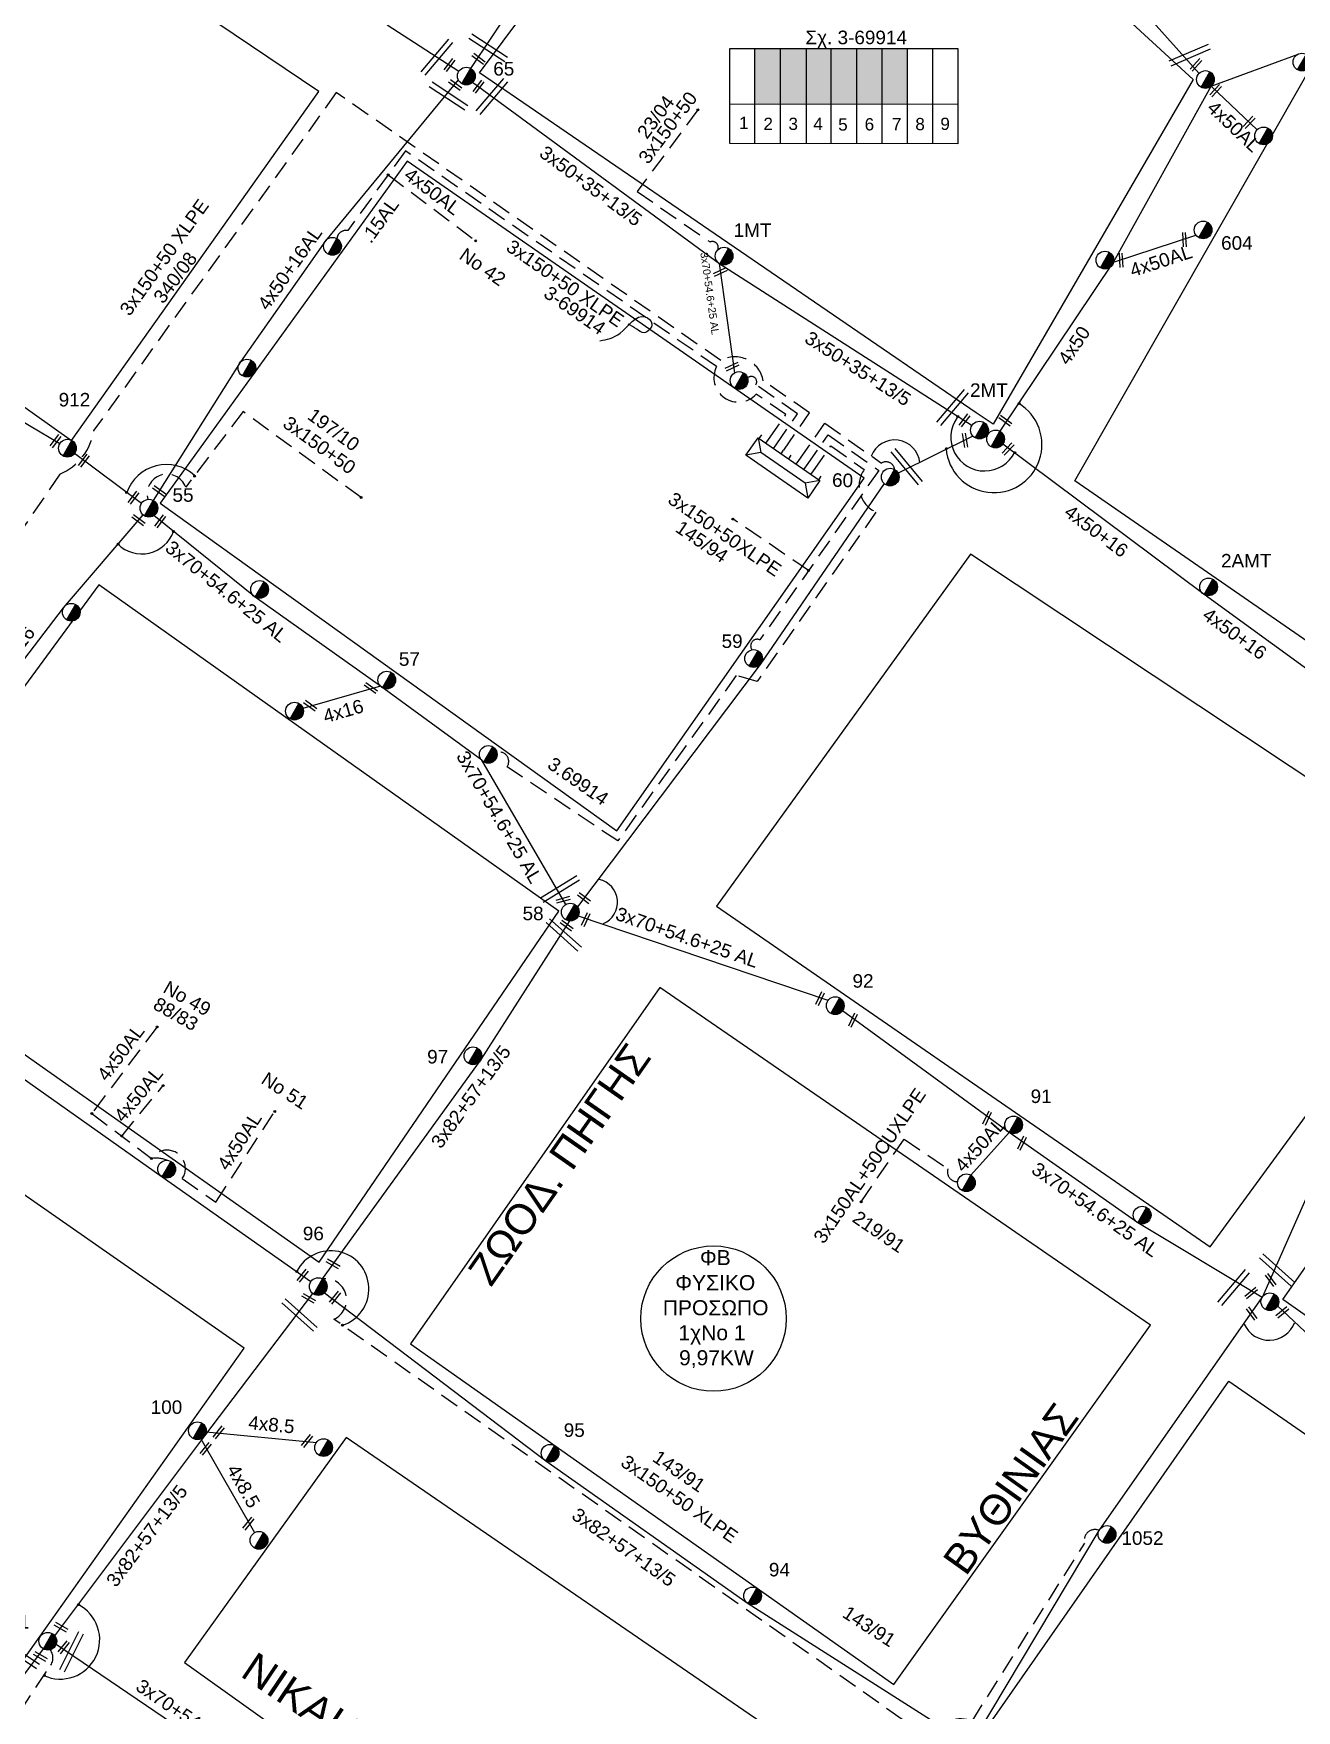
# Model space of a CAD drawing. Header units: millimetres. Extents: x 7477 to 9676, y 1828 to 2857.
# Drawn here: x 8327.7 to 8495.6, y 2005.9 to 2228.9 of the extents above; entities that cross this region are included whole.
import ezdxf
from ezdxf.enums import TextEntityAlignment as Align

# ---------------------------------------------------------------- set-up
doc = ezdxf.new("R2010")
doc.units = ezdxf.units.MM
doc.linetypes.add('DASHED', pattern=[19.05, 12.7, -6.35])
for name, color, linetype, lineweight in [('.15AL', 7, 'Continuous', 30), ('3x150+50', 7, 'Continuous', 30), ('3x150+50 XLPE', 7, 'SYN_LINE', 30), ('3x150+70', 7, 'Continuous', 30), ('3x150AL+50CUXLPE', 7, 'Continuous', 30), ('3x50+35+13_5', 7, 'Continuous', 30), ('3x70+54.6+25 AL', 7, 'SYN_LINE', 30), ('3x82+57+13_5', 7, 'Continuous', 30), ('4x16', 7, 'Continuous', 30), ('4x50', 7, 'Continuous', 30), ('4x50+16', 7, 'Continuous', 30), ('4x50+16AL', 7, 'Continuous', 30), ('4x50AL', 7, 'Continuous', 30), ('4x8.5', 7, 'Continuous', 30), ('text διευθύνσεων', 250, 'Continuous', 30), ('Υπόβαθρο ΔΕΗ', 7, 'Continuous', 30)]:
    doc.layers.add(name, color=color, linetype=linetype, lineweight=lineweight)
for name, color, linetype in [('Pillar OTE', 7, 'Continuous'), ('TEXT ΚΑΛΩΔΙΩΝ', 7, 'Continuous'), ('Άγνωστα', 7, 'Continuous'), ('Καλώδια ΧΤ   3x150+50CU', 7, 'DASHED'), ('Καλώδια ΧΤ   3x150AL+50CU', 7, 'DASHED'), ('Μηχανική τομή', 7, 'Continuous'), ('Στύλος ΦΜ', 7, 'Continuous'), ('Στύλος ΦΜ @ 1', 7, 'Continuous'), ('Συνδέσεις', 7, 'Continuous'), ('Τομή', 7, 'Continuous'), ('Υποσταθμός πόλεως', 7, 'Continuous')]:
    doc.layers.add(name, color=color, linetype=linetype)
doc.styles.add('arial', font='ARIAL.TTF')
doc.styles.get("Standard").update_dxf_attribs({"font": 'ARIAL.TTF'})
doc.linetypes.add('SYN_LINE', pattern='A,0.5,-0.0001,["/\\/\\/\\/",Standard,S=0.1,R=0,X=0,Y=-0.05],-0.25', length=0.7501)

# ---------------------------------------------------------------- blocks, each defined once
blk = doc.blocks.new('ΥΠΑΡΧΩΝ ΤΣΙΜΕΝΤΕΝΙΟΣ ΣΤΥΛΟΣ')
at = {"layer": 'Στύλος ΦΜ'}
blk.add_hatch(color=7, dxfattribs=at).paths.add_polyline_path([(-1.29, -2.28, 0.574793), (2.62, 0, 0.268822), (1.3, 2.27)])
at = {"layer": 'Στύλος ΦΜ', "color": 7}
blk.add_line((-1.29, -2.28), (1.3, 2.27), dxfattribs=at)
blk.add_circle((0, 0), 2.62, dxfattribs=at)
at = {"layer": 'Στύλος ΦΜ', "flags": 4}
for tag, p in [('ΑΡΙΘΜΟΣ', (-4.68, 8.05)), ('ΤΥΠΟΣ', (-4.91, 3.03))]:
    blk.add_attdef(tag, p, '', height=4, dxfattribs=at)
blk = doc.blocks.new('ΜΗΧΑΝΙΚΗ ΤΟΜΗ')
at = {"layer": 'Μηχανική τομή', "ltscale": 40}
for p, q in [((-1.89, 0.78), (5.69, 0.78)), ((-1.89, -0.77), (5.69, -0.77))]:
    blk.add_line(p, q, dxfattribs=at)
blk = doc.blocks.new('ΥΠΟΣΤΑΘΜΟΣ ΠΟΛΕΩΣ 9 ΑΝΑΧΩΡΗΣΕΩΝ')
at = {"layer": 'Υποσταθμός πόλεως', "ltscale": 40}
for p, q in [((-9.63, -2.82), (-9.63, -4)), ((-7.12, -2.82), (-7.12, -4)), ((-4.84, -2.82), (-4.84, -4)), ((-2.36, -2.82), (-2.36, -4)), ((0.09, -2.82), (0.09, -4)), ((2.55, -2.82), (2.55, -4)), ((5.02, -2.82), (5.02, -4)), ((7.48, -2.82), (7.48, -4)), ((9.61, -2.82), (9.61, -4))]:
    blk.add_line(p, q, dxfattribs=at)
blk.add_lwpolyline([(-10.02, 2.82), (10.02, 2.82), (10.02, -2.82), (-10.02, -2.82)], close=True, dxfattribs=at)
for points in [[(-7.21, 0), (-10.02, 2.82)], [(-10.02, -2.82), (-7.21, 0)], [(-7.21, 0), (7.21, 0)], [(7.21, 0), (10.02, 2.82)], [(10.02, -2.82), (7.21, 0)]]:
    blk.add_lwpolyline(points, dxfattribs=at)
at = {"layer": 'Υποσταθμός πόλεως', "linetype": 'SYN_LINE', "ltscale": 40, "flags": 1}
for tag, p in [('ΜΕΤΑΣΧΗΜΑΤΙΣΜΟΣ', (10.79, 1.71)), ('ΙΣΧΥΣ', (10.77, -1.08)), ('ΑΡΙΘΜΟΣ', (10.89, -3.8))]:
    blk.add_attdef(tag, p, '', height=1.8, dxfattribs=at)
blk = doc.blocks.new('ΤΟΜΗ')
at = {"layer": 'Τομή', "ltscale": 40}
for p, q in [((-5.68, 0), (17.06, 0)), ((-5.68, -2.77), (17.06, -2.77))]:
    blk.add_line(p, q, dxfattribs=at)
blk = doc.blocks.new('_ΣΥΝΔΕΣΗ')
at = {"layer": 'Συνδέσεις', "linetype": 'SYN_LINE', "ltscale": 40}
blk.add_hatch(color=256, dxfattribs=at).paths.add_polyline_path([(0.5, -0.01, 1), (-0.5, -0.01, 1)])
at = {"layer": 'Συνδέσεις'}
blk.add_circle((0, -0.01), 0.5, dxfattribs=at)

msp = doc.modelspace()

# ---------------------------------------------------------------- hatches: boundary and pattern name
at = {"layer": 'Καλώδια ΧΤ   3x150AL+50CU', "linetype": 'DASHED', "lineweight": -3, "ltscale": 0.2}
h = msp.add_hatch(color=6, dxfattribs=at)
h.dxf.hatch_style = 1
h.paths.add_polyline_path([(8427, 2226.94), (8423.56, 2226.94), (8423.56, 2219.58), (8427, 2219.57)])
h = msp.add_hatch(color=2, dxfattribs=at)
h.dxf.hatch_style = 1
h.paths.add_polyline_path([(8427, 2219.57), (8430.43, 2219.57), (8430.44, 2226.94), (8427, 2226.94)])
h = msp.add_hatch(color=30, dxfattribs=at)
h.dxf.hatch_style = 1
h.paths.add_polyline_path([(8433.73, 2226.94), (8430.44, 2226.94), (8430.43, 2219.57), (8433.73, 2219.57)])
h = msp.add_hatch(color=62, dxfattribs=at)
h.dxf.hatch_style = 1
h.paths.add_polyline_path([(8437.03, 2226.93), (8433.73, 2226.93), (8433.73, 2219.57), (8437.03, 2219.56)])
h = msp.add_hatch(color=5, dxfattribs=at)
h.dxf.hatch_style = 1
h.paths.add_polyline_path([(8440.42, 2226.93), (8437.12, 2226.93), (8437.12, 2219.56), (8440.42, 2219.56)])
h = msp.add_hatch(color=173, dxfattribs=at)
h.dxf.hatch_style = 1
h.paths.add_polyline_path([(8443.75, 2226.93), (8440.46, 2226.93), (8440.46, 2219.56), (8443.75, 2219.56)])

# ---------------------------------------------------------------- linework, layer by layer
at = {"layer": '.15AL', "color": 30, "linetype": 'DASHED', "lineweight": -3, "ltscale": 0.2}
msp.add_lwpolyline([(8374.81, 2210.13), (8369.46, 2202.73, 0.426277), (8367.99, 2201.64)], format="xyb", dxfattribs=at)
at = {"lineweight": -3, "ltscale": 0.2}
msp.add_circle((8418.08, 2057.98), 9.67, dxfattribs=at)
at = {"layer": '3x150+50', "color": 133, "linetype": 'DASHED', "lineweight": -3, "ltscale": 0.2}
for points in [[(8416.01, 2218.78), (8407.91, 2207.92), (8417.62, 2201.2, -0.6673), (8418.65, 2200.16, -39.181827)], [(8247.7, 2017.3), (8269.04, 2021.44), (8276.47, 2016.21), (8287.51, 2029.45), (8323.76, 2002.56), (8329.95, 2011.88, 0.400403), (8329.53, 2014.27)]]:
    msp.add_lwpolyline(points, format="xyb", dxfattribs=at)
at = {"layer": '3x150+50', "color": 30, "linetype": 'DASHED', "lineweight": -3, "ltscale": 0.2}
msp.add_lwpolyline([(8371.21, 2167.2), (8355.54, 2178.63), (8347.89, 2168.6, 0.956601), (8342.86, 2166.96, -241.659208)], format="xyb", dxfattribs=at)
at = {"layer": '3x150+50 XLPE', "color": 173, "linetype": 'DASHED', "lineweight": -3, "ltscale": 0.2}
msp.add_lwpolyline([(8427.41, 2173.52), (8430.84, 2178.47), (8424.7, 2182.74, 0.512945), (8419.05, 2185.44), (8367.92, 2221.07), (8335.7, 2176.17, -0.261598), (8331.15, 2170.32), (8326.78, 2163.87), (8291.53, 2115.4), (8274.36, 2127.42, -0.641737), (8271.46, 2128.6)], format="xyb", dxfattribs=at)
at = {"layer": '3x150+50 XLPE', "color": 30, "linetype": 'DASHED', "lineweight": -3, "ltscale": 0.2}
msp.add_lwpolyline([(8425.38, 2174.92), (8427.68, 2178.23), (8423.76, 2180.95, -0.871092), (8418.48, 2184.62), (8377.11, 2213.32), (8374.81, 2210.13)], format="xyb", dxfattribs=at)
at = {"layer": '3x150+50 XLPE', "color": 6, "linetype": 'DASHED', "lineweight": -3, "ltscale": 0.2}
for points in [[(8426.39, 2174.22), (8429.26, 2178.35), (8423.7, 2182.21, 0.903771), (8422.61, 2183.11)], [(8429.73, 1958.34), (8420.09, 1965.1), (8446.29, 2002.48), (8367.59, 2057.9, 0.868305), (8366.1, 2063.27)]]:
    msp.add_lwpolyline(points, format="xyb", dxfattribs=at)
at = {"layer": '3x150+50 XLPE', "color": 5, "linetype": 'DASHED', "lineweight": -3, "ltscale": 0.2}
msp.add_lwpolyline([(8430.44, 2171.41), (8433.31, 2175.55), (8440.06, 2170.82), (8424.24, 2148.27, 0.774659), (8423.19, 2146.95)], format="xyb", dxfattribs=at)
at = {"layer": '3x150+50 XLPE', "color": 2, "linetype": 'DASHED', "lineweight": -3, "ltscale": 0.2}
msp.add_lwpolyline([(8429.42, 2172.12), (8432.87, 2177.08), (8440.41, 2171.79, -0.534072), (8442.16, 2170.95)], format="xyb", dxfattribs=at)
at = {"layer": '3x150+50 XLPE', "color": 62, "linetype": 'DASHED', "lineweight": -3, "ltscale": 0.2}
msp.add_lwpolyline([(8431.38, 2170.76), (8433.68, 2174.07), (8438.13, 2170.95, 0.470207), (8439.68, 2165.27), (8423.88, 2142.74), (8421.09, 2143.53), (8405.35, 2121.52), (8390.63, 2131.39, 0.688187), (8389.28, 2133.32, -1.272646)], format="xyb", dxfattribs=at)
at = {"layer": '3x150+50 XLPE', "color": 5, "linetype": 'DASHED', "lineweight": -3, "ltscale": 0.2}
msp.add_lwpolyline([(8430.72, 2157.5), (8420.66, 2164.35)], dxfattribs=at)
at = {"layer": '3x150+70', "color": 2, "linetype": 'DASHED', "lineweight": -3, "ltscale": 0.2}
msp.add_lwpolyline([(8430.45, 1959.37), (8421.63, 1965.55), (8447.64, 2002.65, -0.393556), (8452.46, 2004.45), (8467.45, 2028.12, -0.645572), (8469.34, 2029.8)], format="xyb", dxfattribs=at)
at = {"layer": '3x150AL+50CUXLPE', "color": 5, "linetype": 'DASHED', "lineweight": -3, "ltscale": 0.2}
msp.add_lwpolyline([(8437.71, 2073.51), (8443.42, 2081.87), (8449.24, 2077.89, 0.519711), (8450.54, 2076.2, -51.05118)], format="xyb", dxfattribs=at)
at = {"layer": '3x50+35+13_5', "color": 5, "linetype": 'Continuous', "lineweight": -3, "ltscale": 0.2}
msp.add_lwpolyline([(8374.67, 2230.07), (8384.22, 2223.91)], dxfattribs=at)
at = {"layer": '3x50+35+13_5', "color": 6, "linetype": 'Continuous', "lineweight": -3, "ltscale": 0.2}
msp.add_lwpolyline([(8386.05, 2222.44), (8418.9, 2198.3), (8452.45, 2176.8)], dxfattribs=at)
at = {"layer": '3x70+54.6+25 AL', "color": 6, "linetype": 'SYN_LINE', "lineweight": -3, "ltscale": 15}
msp.add_lwpolyline([(8418.85, 2198.33), (8420.88, 2183.78)], dxfattribs=at)
at = {"layer": '3x70+54.6+25 AL', "color": 30, "linetype": 'SYN_LINE', "lineweight": -3, "ltscale": 10}
msp.add_lwpolyline([(8342, 2166.41), (8333.11, 2173.07)], dxfattribs=at)
at = {"layer": '3x70+54.6+25 AL', "color": 62, "linetype": 'SYN_LINE', "lineweight": -3, "ltscale": 15}
msp.add_lwpolyline([(8398.45, 2113.09), (8387.27, 2132.25), (8373.78, 2142.12), (8357.14, 2153.95), (8343.64, 2164.8)], dxfattribs=at)
at = {"layer": '3x70+54.6+25 AL', "color": 5, "linetype": 'SYN_LINE', "lineweight": -3, "ltscale": 15}
for points in [[(8433.31, 2100.31), (8400.11, 2111.52)], [(8491.01, 2060.78), (8474.49, 2070.74), (8457.38, 2082.73), (8435.21, 2098.92)]]:
    msp.add_lwpolyline(points, dxfattribs=at)
at = {"layer": '3x70+54.6+25 AL', "color": 2, "linetype": 'SYN_LINE', "lineweight": -3, "ltscale": 15}
msp.add_lwpolyline([(8493.09, 2059.68), (8501.04, 2052.21), (8509.19, 2046.38), (8524.03, 2035.88), (8539.41, 2024.99), (8554.27, 2016.03)], dxfattribs=at)
at = {"layer": '3x70+54.6+25 AL', "color": 1, "linetype": 'SYN_LINE', "lineweight": -3, "ltscale": 15}
msp.add_lwpolyline([(8330.67, 2014.68), (8355.8, 1997.6), (8371.46, 1985.6), (8389.72, 1972.97), (8416.19, 1953.17)], dxfattribs=at)
at = {"layer": '3x82+57+13_5', "color": 6, "linetype": 'Continuous', "lineweight": -3, "ltscale": 0.2}
msp.add_lwpolyline([(8366.1, 2063.27), (8387.16, 2092.47), (8398.95, 2110.89)], dxfattribs=at)
at = {"layer": '3x82+57+13_5', "color": 133, "linetype": 'Continuous', "lineweight": -3, "ltscale": 0.2}
msp.add_lwpolyline([(8330.51, 2015.77), (8350.42, 2042.41), (8364.81, 2061.31)], dxfattribs=at)
at = {"layer": '3x82+57+13_5', "color": 27, "linetype": 'Continuous', "lineweight": -3, "ltscale": 0.2}
msp.add_lwpolyline([(8366.33, 2061.4), (8395.76, 2039.06), (8422.69, 2020.07), (8451.33, 2001.87)], dxfattribs=at)
at = {"layer": '3x82+57+13_5', "color": 151, "linetype": 'Continuous', "lineweight": -3, "ltscale": 0.2}
msp.add_lwpolyline([(8324.04, 2007.42), (8328.98, 2014.05)], dxfattribs=at)
at = {"layer": '4x16', "color": 62, "linetype": 'Continuous', "lineweight": -3, "ltscale": 0.2}
msp.add_lwpolyline([(8373.78, 2142.12), (8363.49, 2139.12)], dxfattribs=at)
at = {"layer": '4x50', "color": 2, "linetype": 'Continuous', "lineweight": -3, "ltscale": 0.2}
msp.add_lwpolyline([(8456.17, 2176.02), (8471.27, 2198.53), (8484.24, 2221.91), (8495.82, 2226.2)], dxfattribs=at)
at = {"layer": '4x50+16', "color": 6, "lineweight": -3, "ltscale": 0.2}
msp.add_lwpolyline([(8510.09, 2134.85), (8483.32, 2154.29), (8456.53, 2174.29)], dxfattribs=at)
at = {"layer": '4x50+16', "color": 62, "linetype": 'Continuous', "lineweight": -3, "ltscale": 0.2}
msp.add_lwpolyline([(8281.44, 2108.68), (8313.36, 2128.58), (8331.65, 2152.52), (8342.24, 2164.9)], dxfattribs=at)
at = {"layer": '4x50+16', "color": 6, "linetype": 'Continuous', "lineweight": -3, "ltscale": 0.2}
msp.add_lwpolyline([(8281.32, 2107.15), (8321.38, 2093.38), (8344.78, 2076.83), (8364.55, 2062.93)], dxfattribs=at)
at = {"layer": '4x50+16AL', "color": 62, "linetype": 'Continuous', "lineweight": -3, "ltscale": 0.2}
for points in [[(8385.8, 2224.29), (8402.55, 2249.33), (8423.98, 2275.06)], [(8482.65, 2223.63), (8471.55, 2236.03), (8453.38, 2252.86), (8425.65, 2275.22)]]:
    msp.add_lwpolyline(points, dxfattribs=at)
at = {"layer": '4x50+16AL', "color": 30, "linetype": 'Continuous', "lineweight": -3, "ltscale": 0.2}
for points in [[(8384.14, 2222.78), (8366.48, 2201.35), (8355.18, 2185.24), (8343.57, 2166.83)], [(8331.15, 2174.37), (8315, 2183.92), (8297.53, 2196.7), (8281.23, 2207.87), (8268.87, 2218.48)]]:
    msp.add_lwpolyline(points, dxfattribs=at)
at = {"layer": '4x50+16AL', "color": 151, "lineweight": -3, "ltscale": 0.2}
msp.add_lwpolyline([(8506.53, 2095.88), (8491.01, 2060.78)], dxfattribs=at)
at = {"layer": '4x50+16AL', "color": 2, "linetype": 'Continuous', "lineweight": -3, "ltscale": 0.2}
msp.add_lwpolyline([(8452.91, 2002.26), (8469.34, 2029.8), (8491.01, 2060.78)], dxfattribs=at)
at = {"layer": '4x50AL', "color": 2, "linetype": 'Continuous', "lineweight": -3, "ltscale": 0.2}
for points in [[(8484.24, 2221.91), (8490.36, 2216.12)], [(8471.27, 2198.53), (8482.23, 2202.09)], [(8452.57, 2175.37), (8442.63, 2170.45)]]:
    msp.add_lwpolyline(points, dxfattribs=at)
at = {"layer": '4x50AL', "color": 30, "linetype": 'DASHED', "lineweight": -3, "ltscale": 0.2}
msp.add_lwpolyline([(8374.81, 2210.13), (8386.44, 2201.36)], dxfattribs=at)
at = {"layer": '4x50AL', "color": 5, "linetype": 'Continuous', "lineweight": -3, "ltscale": 0.2}
for points in [[(8440.75, 2169.08), (8424.27, 2144.98), (8399.99, 2112.75)], [(8452.29, 2077.07), (8457.38, 2082.73)]]:
    msp.add_lwpolyline(points, dxfattribs=at)
at = {"layer": '4x50AL', "color": 6, "linetype": 'DASHED', "lineweight": -3, "ltscale": 0.2}
for points in [[(8344.08, 2096.78), (8335.41, 2085.26)], [(8339.38, 2082.27), (8344.89, 2088.98)]]:
    msp.add_lwpolyline(points, dxfattribs=at)
for points in [[(8335.41, 2085.26), (8343.36, 2079.28, -0.130505), (8345.51, 2079.02, 148.950167)], [(8343.36, 2079.28, -1.007019), (8347.44, 2076.6), (8351.91, 2073.49), (8359.73, 2085.53)]]:
    msp.add_lwpolyline(points, format="xyb", dxfattribs=at)
at = {"layer": '4x8.5', "color": 133, "linetype": 'Continuous', "lineweight": -3, "ltscale": 0.2}
for points in [[(8349.92, 2041.99), (8357.05, 2029.51)], [(8350.62, 2042.92), (8365.27, 2041.5)]]:
    msp.add_lwpolyline(points, dxfattribs=at)
at = {"layer": 'Pillar OTE', "lineweight": -3, "ltscale": 40}
for points in [[(8420.23, 2214.3), (8420.23, 2226.94), (8450.56, 2226.94), (8450.56, 2214.27), (8420.23, 2214.3)], [(8423.55, 2214.3), (8423.56, 2226.94)], [(8426.99, 2214.29), (8427, 2226.94)], [(8430.43, 2214.29), (8430.44, 2226.94)], [(8433.73, 2214.29), (8433.73, 2226.94)], [(8437.12, 2214.28), (8437.12, 2226.94)], [(8440.51, 2214.28), (8440.52, 2226.94)], [(8443.85, 2214.28), (8443.85, 2226.94)], [(8447.24, 2214.27), (8447.24, 2226.94)], [(8420.23, 2219.58), (8450.56, 2219.55)]]:
    msp.add_lwpolyline(points, dxfattribs=at)
at = {"layer": 'Άγνωστα', "linetype": 'Continuous', "ltscale": 0.2}
for centre, radius, start, end in [((8491.95, 2058.7), 3.6, 203.5477, 339.4362), ((8331.22, 2015.27), 5.24, 245.1354, 63.2475)]:
    msp.add_arc(centre, radius, start, end, dxfattribs=at)
at = {"layer": 'Καλώδια ΧΤ   3x150+50CU', "color": 7, "linetype": 'Continuous', "ltscale": 0.2}
for centre, radius, start, end in [((8455.36, 2174.24), 6.39, 184.9323, 58.893), ((8454.12, 2175.23), 4.49, 144.2369, 333.6985), ((8442.17, 2171.5), 3.36, 5.6482, 158.8295), ((8402.23, 2113.37), 3.09, 292.9234, 77.6922)]:
    msp.add_arc(centre, radius, start, end, dxfattribs=at)
at = {"layer": 'Υπόβαθρο ΔΕΗ', "lineweight": -3}
for points in [[(8528.46, 2278.67), (8575.76, 2204.57), (8498.95, 2146.71), (8466.13, 2169.43)], [(8452.98, 2178.48), (8386.96, 2223.7), (8424.85, 2274.48), (8451.07, 2251.13), (8481.87, 2222.82), (8455.26, 2176.97)], [(8365.59, 2221.21), (8302.23, 2263.9), (8269.65, 2219.66), (8332.73, 2174.78)], [(8377.35, 2211.94), (8344.48, 2166.44), (8405.21, 2122.89), (8438.11, 2169.78)], [(8452.26, 2159.67), (8418.48, 2112.83), (8484.13, 2067.54), (8519.05, 2115.28)], [(8397.5, 2112.17), (8336.35, 2155.59), (8302.74, 2109.85), (8365.63, 2065.51)], [(8527, 2107.97), (8587.25, 2065.4), (8554.87, 2017.52), (8493.8, 2060.53)], [(8410.94, 2102.02), (8377.8, 2054.65), (8442.05, 2009.33), (8476.18, 2057.13)], [(8355.68, 2054.06), (8296.76, 2095.13), (8274.01, 2064.78), (8281.06, 2038.39), (8323.28, 2008.27)], [(8486.6, 2049.65), (8547.82, 2007.31), (8515.68, 1959.26), (8453.54, 2002.28)], [(8369.23, 2042.16), (8347.73, 2012.25), (8411.04, 1967.07), (8433.27, 1998.18)]]:
    msp.add_lwpolyline(points, close=True, dxfattribs=at)
for centre, radius, start, end in [((8345.33, 2165.97), 5.62, 48.102, 160.1501), ((8342.04, 2164.18), 4.47, 225.4125, 340.6244), ((8367.17, 2061.93), 5.08, 287.9682, 152.6275)]:
    msp.add_arc(centre, radius, start, end, dxfattribs=at)
msp.add_spline([(8402.94, 2188.05), (8405.66, 2189.05), (8408.98, 2191.23), (8409.88, 2190.33), (8408.84, 2189.12), (8407.86, 2189.6), (8406.72, 2190.27)], degree=3, dxfattribs=at)

# ---------------------------------------------------------------- block references
at = {"layer": 'Μηχανική τομή', "lineweight": -3, "zscale": 0.4999999999999997}
for p, xscale, yscale, rotation in [((8386.45, 2225.86), 0.2499999999999462, 0.2499999999999462, 323.7614344373355), ((8382.7, 2224.35), 0.2499999999999462, 0.2499999999999462, 52.58194111079705), ((8482.55, 2225.11), 0.2499999999999463, 0.2499999999999463, 226.8772643939631), ((8383.35, 2222.38), 0.2499999999999462, 0.2499999999999462, 323.7614344373355), ((8386.56, 2221.48), 0.2499999999999462, 0.2499999999999462, 52.58194111079705), ((8485.17, 2221.68), 0.2499999999999463, 0.2499999999999463, 226.8772643939631), ((8489.62, 2217.47), 0.2499999999999463, 0.2499999999999463, 226.8772643939631), ((8480.64, 2201.98), 0.2499999999999463, 0.2499999999999463, 272.8097389584895), ((8472.22, 2199.24), 0.2499999999999463, 0.2499999999999463, 272.8097389584895), ((8419.38, 2197.4), 0.2499999999999462, 0.2499999999999462, 204.8989323718468), ((8420.95, 2184.78), 0.2499999999999462, 0.2499999999999462, 204.8989323718468), ((8451.17, 2177.08), 0.2499999999999462, 0.2499999999999462, 52.58194111079705), ((8457.26, 2177.12), 0.2499999999999462, 0.2499999999999462, 142.7980896887082), ((8330.31, 2174.33), 0.2499999999999462, 0.2499999999999462, 52.58194111079705), ((8451.63, 2174.34), 0.2499999999999462, 0.2499999999999462, 99.53381542819218), ((8334.07, 2171.74), 0.2499999999999462, 0.2499999999999462, 52.58194111079705), ((8457.57, 2174.02), 0.2499999999999463, 0.2499999999999463, 226.4048694792474), ((8343.98, 2168.38), 0.2499999999999462, 0.2499999999999462, 323.7614344373355), ((8340.67, 2166.8), 0.2499999999999462, 0.2499999999999462, 52.58194111079705), ((8341.23, 2164.5), 0.2499999999999462, 0.2499999999999462, 323.7614344373355), ((8344.25, 2163.67), 0.2499999999999462, 0.2499999999999462, 52.58194111079705), ((8372.12, 2142.17), 0.2499999999999462, 0.2499999999999462, 323.7614344373355), ((8364.07, 2139.82), 0.2499999999999462, 0.2499999999999462, 323.7614344373355), ((8397.66, 2113.6), 0.2499999999999463, 0.2499999999999463, 15.70065032114794), ((8400.47, 2114.22), 0.2499999999999463, 0.2499999999999463, 323.7614344373355), ((8398.17, 2110.56), 0.2499999999999462, 0.2499999999999462, 323.7614344373355), ((8400.9, 2110.66), 0.2499999999999463, 0.2499999999999463, 64.29210344627222), ((8432.06, 2100.14), 0.2499999999999463, 0.2499999999999463, 64.29210344627222), ((8436.43, 2097.27), 0.2499999999999463, 0.2499999999999463, 64.29210344627222), ((8454.27, 2084.24), 0.2499999999999463, 0.2499999999999463, 64.29210344627222), ((8458.9, 2080.92), 0.2499999999999463, 0.2499999999999463, 64.29210344627222), ((8367.91, 2065), 0.2499999999999463, 0.2499999999999463, 150.3757733717276), ((8363.16, 2063.32), 0.2499999999999463, 0.2499999999999463, 51.16063864114478), ((8491.86, 2063.5), 0.2499999999999463, 0.2499999999999463, 306.5291511329856), ((8364.68, 2060.42), 0.2499999999999463, 0.2499999999999463, 150.3757733717276), ((8367.48, 2060.41), 0.2499999999999463, 0.2499999999999463, 51.16063864114478), ((8489.93, 2061.66), 0.2499999999999463, 0.2499999999999463, 219.2036028953198), ((8489.32, 2059.04), 0.2499999999999463, 0.2499999999999463, 306.5291511329856), ((8494.08, 2059.09), 0.2499999999999463, 0.2499999999999463, 219.2036028953198), ((8352.01, 2042.47), 0.2499999999999463, 0.2499999999999463, 51.16063864114478), ((8350.28, 2040.29), 0.2499999999999463, 0.2499999999999463, 51.16063864114478), ((8363.75, 2041.34), 0.2499999999999463, 0.2499999999999463, 51.16063864114478), ((8355.96, 2030.35), 0.2499999999999463, 0.2499999999999463, 51.16063864114478), ((8331.75, 2016.69), 0.2499999999999463, 0.2499999999999463, 150.3757733717276), ((8331.39, 2013.9), 0.2499999999999463, 0.2499999999999463, 51.16063864114478), ((8329, 2012.79), 0.2499999999999463, 0.2499999999999463, 150.3757733717276)]:
    msp.add_blockref('ΜΗΧΑΝΙΚΗ ΤΟΜΗ', p, dxfattribs=dict(at, xscale=xscale, yscale=yscale, rotation=rotation))
at = {"layer": 'Στύλος ΦΜ @ 1', "lineweight": -3, "ltscale": 40, "xscale": 0.4499999999998181, "yscale": 0.4499999999998181, "zscale": 0.4499999999998181}
for p in [(8496.32, 2225.13), (8483.49, 2222.81), (8491.22, 2215.31), (8367.41, 2200.62), (8470.12, 2198.79), (8356.03, 2184.42), (8421.48, 2182.77), (8455.58, 2174.99), (8441.57, 2169.93), (8357.72, 2154.98), (8332.68, 2151.95), (8362.36, 2138.79), (8388.13, 2133.04), (8345.36, 2077.86), (8451.7, 2076.05), (8475.07, 2071.76), (8492.05, 2060.23), (8366.23, 2040.82), (8357.64, 2028.49)]:
    msp.add_blockref('ΥΠΑΡΧΩΝ ΤΣΙΜΕΝΤΕΝΙΟΣ ΣΤΥΛΟΣ', p, dxfattribs=at)
at = {"layer": 'Στύλος ΦΜ @ 1', "lineweight": -3, "ltscale": 40}
ref = msp.add_blockref('ΥΠΑΡΧΩΝ ΤΣΙΜΕΝΤΕΝΙΟΣ ΣΤΥΛΟΣ', (8385.21, 2223.27), dxfattribs=dict(at, xscale=0.4499999999997892, yscale=0.4499999999997892, zscale=0.4499999999997892))
ref.add_attrib('ΤΥΠΟΣ', '65', (8388.79, 2223.34), dxfattribs={"layer": 'Στύλος ΦΜ', "height": 1.8, "flags": 4})
ref = msp.add_blockref('ΥΠΑΡΧΩΝ ΤΣΙΜΕΝΤΕΝΙΟΣ ΣΤΥΛΟΣ', (8483.18, 2202.8), dxfattribs=dict(at, xscale=0.4499999999998008, yscale=0.4499999999998008, zscale=0.4499999999998008))
ref.add_attrib('ΤΥΠΟΣ', '604', (8485.57, 2200.17), dxfattribs={"layer": 'Στύλος ΦΜ', "height": 1.8, "flags": 4})
ref = msp.add_blockref('ΥΠΑΡΧΩΝ ΤΣΙΜΕΝΤΕΝΙΟΣ ΣΤΥΛΟΣ', (8419.48, 2199.33), dxfattribs=dict(at, xscale=0.4499999999998181, yscale=0.4499999999998181, zscale=0.4499999999998181))
ref.add_attrib('ΤΥΠΟΣ', '1MT', (8420.76, 2201.87), dxfattribs={"layer": 'Στύλος ΦΜ', "height": 1.8, "flags": 4})
ref = msp.add_blockref('ΥΠΑΡΧΩΝ ΤΣΙΜΕΝΤΕΝΙΟΣ ΣΤΥΛΟΣ', (8453.44, 2176.17), dxfattribs=dict(at, xscale=0.4499999999998181, yscale=0.4499999999998181, zscale=0.4499999999998181))
ref.add_attrib('ΤΥΠΟΣ', '2MT', (8452.18, 2180.59), dxfattribs={"layer": 'Στύλος ΦΜ', "height": 1.8, "flags": 4})
ref = msp.add_blockref('ΥΠΑΡΧΩΝ ΤΣΙΜΕΝΤΕΝΙΟΣ ΣΤΥΛΟΣ', (8332.17, 2173.77), dxfattribs=dict(at, xscale=0.4499999999997669, yscale=0.4499999999997669, zscale=0.4499999999997669))
ref.add_attrib('ΑΡΙΘΜΟΣ', '912', (8331, 2179.32), dxfattribs={"layer": 'Στύλος ΦΜ', "height": 1.8, "rotation": 360, "flags": 4})
ref = msp.add_blockref('ΥΠΑΡΧΩΝ ΤΣΙΜΕΝΤΕΝΙΟΣ ΣΤΥΛΟΣ', (8343, 2165.79), dxfattribs=dict(at, xscale=0.4499999999998181, yscale=0.4499999999998181, zscale=0.4499999999998181))
ref.add_attrib('ΑΡΙΘΜΟΣ', '55', (8346.14, 2166.64), dxfattribs={"layer": 'Στύλος ΦΜ', "height": 1.8, "flags": 4})
ref = msp.add_blockref('ΥΠΑΡΧΩΝ ΤΣΙΜΕΝΤΕΝΙΟΣ ΣΤΥΛΟΣ', (8483.9, 2155.31), dxfattribs=dict(at, xscale=0.4499999999998036, yscale=0.4499999999998036, zscale=0.4499999999998036))
ref.add_attrib('ΤΥΠΟΣ', '2AMT', (8485.56, 2157.9), dxfattribs={"layer": 'Στύλος ΦΜ', "height": 1.8, "flags": 4})
ref = msp.add_blockref('ΥΠΑΡΧΩΝ ΤΣΙΜΕΝΤΕΝΙΟΣ ΣΤΥΛΟΣ', (8423.41, 2145.79), dxfattribs=dict(at, xscale=0.4499999999998307, yscale=0.4499999999998307, zscale=0.4499999999998307))
ref.add_attrib('ΤΥΠΟΣ', '59', (8419.15, 2147.2), dxfattribs={"layer": 'Στύλος ΦΜ', "height": 1.8, "flags": 4})
ref = msp.add_blockref('ΥΠΑΡΧΩΝ ΤΣΙΜΕΝΤΕΝΙΟΣ ΣΤΥΛΟΣ', (8374.63, 2142.93), dxfattribs=dict(at, xscale=0.449999999999825, yscale=0.449999999999825, zscale=0.449999999999825))
ref.add_attrib('ΤΥΠΟΣ', '57', (8376.24, 2144.82), dxfattribs={"layer": 'Στύλος ΦΜ', "height": 1.8, "flags": 4})
ref = msp.add_blockref('ΥΠΑΡΧΩΝ ΤΣΙΜΕΝΤΕΝΙΟΣ ΣΤΥΛΟΣ', (8399.03, 2112.06), dxfattribs=dict(at, xscale=0.4499999999998391, yscale=0.4499999999998391, zscale=0.4499999999998391))
ref.add_attrib('ΤΥΠΟΣ', '58', (8392.69, 2110.98), dxfattribs={"layer": 'Στύλος ΦΜ', "height": 1.8, "flags": 4})
ref = msp.add_blockref('ΥΠΑΡΧΩΝ ΤΣΙΜΕΝΤΕΝΙΟΣ ΣΤΥΛΟΣ', (8434.26, 2099.61), dxfattribs=dict(at, xscale=0.449999999999803, yscale=0.449999999999803, zscale=0.449999999999803))
ref.add_attrib('ΤΥΠΟΣ', '92', (8436.56, 2102), dxfattribs={"layer": 'Στύλος ΦΜ', "height": 1.8, "flags": 4})
ref = msp.add_blockref('ΥΠΑΡΧΩΝ ΤΣΙΜΕΝΤΕΝΙΟΣ ΣΤΥΛΟΣ', (8386.09, 2092.94), dxfattribs=dict(at, xscale=0.4499999999997604, yscale=0.4499999999997604, zscale=0.4499999999997604))
ref.add_attrib('ΤΥΠΟΣ', '97', (8380, 2091.92), dxfattribs={"layer": 'Στύλος ΦΜ', "height": 1.8, "rotation": 360, "flags": 4})
ref = msp.add_blockref('ΥΠΑΡΧΩΝ ΤΣΙΜΕΝΤΕΝΙΟΣ ΣΤΥΛΟΣ', (8457.97, 2083.75), dxfattribs=dict(at, xscale=0.4499999999998356, yscale=0.4499999999998356, zscale=0.4499999999998356))
ref.add_attrib('ΤΥΠΟΣ', '91', (8460.24, 2086.66), dxfattribs={"layer": 'Στύλος ΦΜ', "height": 1.8, "flags": 4})
ref = msp.add_blockref('ΥΠΑΡΧΩΝ ΤΣΙΜΕΝΤΕΝΙΟΣ ΣΤΥΛΟΣ', (8365.52, 2062.25), dxfattribs=dict(at, xscale=0.4499999999998181, yscale=0.4499999999998181, zscale=0.4499999999998181))
ref.add_attrib('ΤΥΠΟΣ', '96', (8363.47, 2068.41), dxfattribs={"layer": 'Στύλος ΦΜ', "height": 1.8, "flags": 4})
ref = msp.add_blockref('ΥΠΑΡΧΩΝ ΤΣΙΜΕΝΤΕΝΙΟΣ ΣΤΥΛΟΣ', (8349.45, 2043.07), dxfattribs=dict(at, xscale=0.4499999999996757, yscale=0.4499999999996757, zscale=0.4499999999996757))
ref.add_attrib('ΤΥΠΟΣ', '100', (8343.24, 2045.31), dxfattribs={"layer": 'Στύλος ΦΜ', "height": 1.8, "rotation": 360, "flags": 4})
ref = msp.add_blockref('ΥΠΑΡΧΩΝ ΤΣΙΜΕΝΤΕΝΙΟΣ ΣΤΥΛΟΣ', (8396.34, 2040.08), dxfattribs=dict(at, xscale=0.4499999999998964, yscale=0.4499999999998964, zscale=0.4499999999998964))
ref.add_attrib('ΤΥΠΟΣ', '95', (8398.16, 2042.25), dxfattribs={"layer": 'Στύλος ΦΜ', "height": 1.8, "flags": 4})
ref = msp.add_blockref('ΥΠΑΡΧΩΝ ΤΣΙΜΕΝΤΕΝΙΟΣ ΣΤΥΛΟΣ', (8470.4, 2029.28), dxfattribs=dict(at, xscale=0.4499999999998446, yscale=0.4499999999998446, zscale=0.4499999999998446))
ref.add_attrib('ΤΥΠΟΣ', '1052', (8472.32, 2027.89), dxfattribs={"layer": 'Στύλος ΦΜ', "height": 1.8, "flags": 4})
ref = msp.add_blockref('ΥΠΑΡΧΩΝ ΤΣΙΜΕΝΤΕΝΙΟΣ ΣΤΥΛΟΣ', (8423.27, 2021.1), dxfattribs=dict(at, xscale=0.4499999999998153, yscale=0.4499999999998153, zscale=0.4499999999998153))
ref.add_attrib('ΤΥΠΟΣ', '94', (8425.44, 2023.69), dxfattribs={"layer": 'Στύλος ΦΜ', "height": 1.8, "flags": 4})
ref = msp.add_blockref('ΥΠΑΡΧΩΝ ΤΣΙΜΕΝΤΕΝΙΟΣ ΣΤΥΛΟΣ', (8329.56, 2015.07), dxfattribs=dict(at, xscale=0.4499999999998437, yscale=0.4499999999998437, zscale=0.4499999999998437))
ref.add_attrib('ΤΥΠΟΣ', '101', (8322.91, 2016.76), dxfattribs={"layer": 'Στύλος ΦΜ', "height": 1.8, "flags": 4})
at = {"layer": 'Συνδέσεις', "lineweight": -3, "xscale": 0.25, "yscale": 0.25, "zscale": 0.25}
for p in [(8416.01, 2218.79), (8374.81, 2210.13), (8386.45, 2201.36), (8458.73, 2179.71), (8450.55, 2177.99), (8449.06, 2173.71), (8458.16, 2173.18), (8349.08, 2170.04), (8340.04, 2167.89), (8371.21, 2167.2), (8420.66, 2164.35), (8346.26, 2162.7), (8338.9, 2161), (8430.72, 2157.51), (8344.08, 2096.78), (8344.89, 2088.98), (8335.41, 2085.27), (8359.73, 2085.53), (8339.38, 2082.27), (8343.36, 2079.28), (8437.71, 2073.51), (8362.65, 2064.26), (8368.73, 2057.1), (8333.65, 2019.94), (8329.1, 2010.52)]:
    msp.add_blockref('_ΣΥΝΔΕΣΗ', p, dxfattribs=at)
at = {"layer": 'Τομή', "lineweight": -3}
for p, xscale, yscale, zscale, rotation in [((8387.13, 2228.12), 0.2499999999999997, 0.2499999999999997, 0.2499999999999997, 326.6268211145874), ((8382.46, 2226.64), 0.2499999999999996, 0.2499999999999996, 0.2499999999999996, 229.6829687649002), ((8482.82, 2226.29), 0.2499999999999997, 0.2499999999999997, 0.2499999999999997, 203.2705118200458), ((8381.85, 2221.7), 0.2499999999999997, 0.2499999999999997, 0.2499999999999997, 326.6268211145874), ((8389.78, 2221.43), 0.2499999999999996, 0.2499999999999996, 0.2499999999999996, 229.6829687649002), ((8451.03, 2180.05), 0.2499999999999996, 0.2499999999999996, 0.2499999999999996, 229.6829687649002), ((8443.09, 2172.62), 0.2499999999999996, 0.2499999999999996, 0.2499999999999996, 309.8687523278959), ((8396.26, 2114.7), 0.2499999999999997, 0.2499999999999997, 0.2499999999999997, 31.75867036210355), ((8397.34, 2110.23), 0.2499999999999996, 0.2499999999999996, 0.2499999999999996, 318.0639498499456), ((8492.18, 2065.65), 0.2499999999999996, 0.2499999999999996, 0.2499999999999996, 318.0639498499456), ((8488.39, 2062.98), 0.2499999999999996, 0.2499999999999996, 0.2499999999999996, 229.6829687649002), ((8362.18, 2059.67), 0.2499999999999996, 0.2499999999999996, 0.2499999999999996, 318.0639498499456), ((8324.9, 2014.39), 0.2499999999999997, 0.2499999999999997, 0.2499999999999997, 326.3905023091698), ((8331.79, 2012.56), 0.2499999999999997, 0.2499999999999997, 0.2499999999999997, 63.51734072420047)]:
    msp.add_blockref('ΤΟΜΗ', p, dxfattribs=dict(at, xscale=xscale, yscale=yscale, zscale=zscale, rotation=rotation))
at = {"layer": 'Υποσταθμός πόλεως', "lineweight": -3, "xscale": 0.4999999999999998, "yscale": 0.4999999999999998, "zscale": 0.4999999999999998, "rotation": 145.2448992334523}
msp.add_blockref('ΥΠΟΣΤΑΘΜΟΣ ΠΟΛΕΩΣ 9 ΑΝΑΧΩΡΗΣΕΩΝ', (8427.31, 2171.15), dxfattribs=at)

# ---------------------------------------------------------------- texts
at = {"lineweight": -3, "ltscale": 30, "char_height": 1.63, "width": 11.2573, "attachment_point": 1}
for s, insert in [('1', (8421.47, 2217.86)), ('2', (8424.71, 2217.73)), ('3', (8428.04, 2217.73)), ('4', (8431.35, 2217.73)), ('5', (8434.65, 2217.64)), ('6', (8438.17, 2217.67)), ('7', (8441.8, 2217.67)), ('8', (8444.91, 2217.7)), ('9', (8448.24, 2217.73))]:
    msp.add_mtext(s, dxfattribs=dict(at, insert=insert))
at = {"layer": 'text διευθύνσεων', "color": 7, "lineweight": -3}
for s, rotation, p in [('ΖΩΟΔ. ΠΗΓΗΣ', 55.0257, (8397.57, 2078.55)), ('ΒΥΘΙΝΙΑΣ', 54.4754, (8457.58, 2035.38))]:
    msp.add_text(s, height=4, rotation=rotation, dxfattribs=at).set_placement(p, align=Align.MIDDLE_CENTER)
at = {"layer": 'text διευθύνσεων', "color": 7, "lineweight": -3, "ltscale": 40, "insert": (8357.24, 2013.82), "char_height": 4, "width": 94.4586, "attachment_point": 1, "rotation": 326.0204, "style": 'arial'}
msp.add_mtext('ΝΙΚΑΙΑΣ ΘEOΔΩPIΔOY', dxfattribs=at)
at = {"layer": 'TEXT ΚΑΛΩΔΙΩΝ', "linetype": 'Continuous', "lineweight": -3, "ltscale": 0.2}
for s, height, rotation, p in [('3x150+50', 1.8, 53.2904, (8411.99, 2216.41)), ('4x50AL', 1.8, 316.5726, (8487.27, 2216.57)), ('3x50+35+13/5', 1.8, 323.6829, (8401.77, 2208.66)), ('4x50AL', 1.8, 323.0175, (8380.72, 2207.93)), ('3x150+50 XLPE', 1.8, 54.3308, (8345.03, 2199.16)), ('.15AL', 1.8, 54.1556, (8373.71, 2204.07)), ('4x50+16AL', 1.8, 54.9372, (8361.74, 2197.72)), ('3x150+50 XLPE', 1.8, 325.2449, (8398.36, 2195.7)), ('3x70+54.6+25 AL', 1, 277.9351, (8417.58, 2194.36)), ('4x50AL', 1.8, 18.0173, (8477.57, 2198.68)), ('3x50+35+13/5', 1.8, 327.3465, (8437.29, 2184.37)), ('4x50', 1.8, 56.1451, (8466.01, 2187.45)), ('3x150+50', 1.8, 324, (8365.68, 2174.18)), ('3x150+50XLPE', 1.8, 325.3041, (8419.58, 2162.33)), ('4x50+16', 1.8, 323.2515, (8468.98, 2162.75)), ('3x70+54.6+25 AL', 1.8, 321.2153, (8353.32, 2154.71)), ('4x50+16', 1.8, 324.0176, (8487.39, 2149.1)), ('4x50+16', 1.8, 52.6251, (8324.32, 2145.89)), ('4x16', 1.8, 16.2579, (8368.84, 2138.8)), ('3x70+54.6+25 AL', 1.8, 300.2898, (8389.59, 2124.7)), ('3x70+54.6+25 AL', 1.8, 340.9074, (8414.57, 2108.7)), ('4x50AL', 1.8, 53.0298, (8339.25, 2093.37)), ('3x82+57+13/5', 1.8, 54.1954, (8385.8, 2087.51)), ('4x50AL', 1.8, 50.6177, (8341.61, 2087.82)), ('3x150AL+50CUXLPE', 1.8, 55.6353, (8438.83, 2078.33)), ('4x50AL', 1.8, 57.0087, (8355.04, 2081.61)), ('4x50AL', 1.8, 48.0124, (8453.5, 2081.1)), ('3x70+54.6+25 AL', 1.8, 324.9765, (8468.85, 2072.49)), ('4x8.5', 1.8, 354.4822, (8359.3, 2043.89)), ('3x150+50 XLPE', 1.8, 324.8488, (8413.55, 2034)), ('4x8.5', 1.8, 299.7367, (8355.59, 2035.71)), ('3x82+57+13/5', 1.8, 53.2167, (8342.72, 2029.1)), ('3x82+57+13/5', 1.8, 324.8167, (8406.15, 2027.58)), ('3x70+54.6+25 AL', 1.8, 325.8074, (8349.81, 2003.84))]:
    msp.add_text(s, height=height, rotation=rotation, dxfattribs=at).set_placement(p, align=Align.MIDDLE_CENTER)
at = {"layer": 'TEXT ΚΑΛΩΔΙΩΝ', "linetype": 'Continuous', "lineweight": -3, "ltscale": 0.2, "insert": (8364.99, 2179.22), "char_height": 1.8, "width": 27.758, "attachment_point": 1, "rotation": 324}
msp.add_mtext('197/10', dxfattribs=at)
at = {"layer": 'Άγνωστα', "lineweight": -3, "ltscale": 40, "insert": (8430.3, 2229.31), "char_height": 1.8, "width": 27.758, "attachment_point": 1, "style": 'arial'}
msp.add_mtext('Σχ. 3-69914', dxfattribs=at)
at = {"layer": 'Άγνωστα', "lineweight": -3, "ltscale": 40, "char_height": 1.8, "width": 27.758, "attachment_point": 1, "style": 'arial'}
for s, insert, rotation in [('23/04', (8407.78, 2215.85), 53.1675), ('340/08', (8343.46, 2193.95), 52.9105), ('No 42', (8385.15, 2200.54), 325.1678), ('3-69914', (8396.36, 2195.48), 325.1678), ('60', (8433.87, 2170.45), 358.269), ('145/94', (8413.87, 2164.26), 325.5789), ('3.69914', (8396.87, 2132.81), 325.1678), ('No 49', (8345.62, 2103.02), 330.4639), ('88/83', (8344.29, 2100.85), 330.4639), ('No 51', (8358.77, 2090.9), 326.7208), ('219/91', (8437.41, 2072.46), 325.5789), ('143/91', (8410.84, 2040.6), 325.5789), ('143/91', (8436.04, 2019.89), 327.1047)]:
    msp.add_mtext(s, dxfattribs=dict(at, insert=insert, rotation=rotation))
at = {"layer": 'Υπόβαθρο ΔΕΗ', "lineweight": -3, "char_height": 2, "width": 17.2548, "attachment_point": 1}
for s, insert in [('{\\W8.64836; }ΦΒ \\P{\\W4.42067; }ΦΥΣΙΚΟ \\P{\\W2.28183; }ΠΡΟΣΩΠΟ', (8409.56, 2067.1)), ('{\\W5.64925; }1χΝο 1\\P{\\W5.75643; }9,97KW', (8409.03, 2057.11))]:
    msp.add_mtext(s, dxfattribs=dict(at, insert=insert))

doc.saveas('drawing.dxf')
